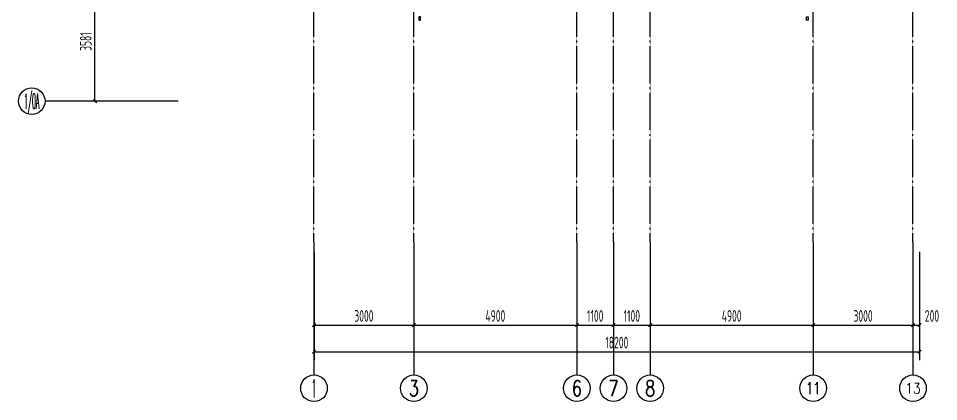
# Model space of a CAD drawing. Header units: millimetres. Extents: x -28014 to 297841, y -81741 to 47579.
# Drawn here: x 217306 to 244958, y -44170 to -32653 of the extents above; entities that cross this region are included whole.
import ezdxf
from ezdxf.enums import TextEntityAlignment as Align

# ---------------------------------------------------------------- set-up
doc = ezdxf.new("R2010")
doc.units = ezdxf.units.MM
doc.header["$MEASUREMENT"] = 0
doc.linetypes.add('DOTE', pattern=[2.42, 2, -0.2, 0.02, -0.2])
for name, color, linetype in [('A-轴网-文字', 3, 'Continuous'), ('A-轴网-轴标', 3, 'Continuous'), ('A-轴网-轴网', 1, 'DOTE'), ('AXIS_TEXT', 7, 'Continuous'), ('装饰', 152, 'Continuous')]:
    doc.layers.add(name, color=color, linetype=linetype)
doc.styles.add('_TCH_AXIS', font='ROMAND', dxfattribs={"bigfont": 'HZTXT'})
doc.styles.add('_TCH_DIM_T3', font='HZS', dxfattribs={"width": 0.7, "bigfont": 'HZTXT'})
doc.styles.add('COMPLEX', font='COMPLEX')
doc.dimstyles.new('_TCH_ARCH&&100', dxfattribs={"dimtxt": 350, "dimasz": 100, "dimexe": 250, "dimexo": 300, "dimgap": 100, "dimtad": 1, "dimdec": 0, "dimzin": 0, "dimdsep": 46, "dimtxsty": '_TCH_DIM_T3', "dimblk": 'ARCHTICK', "dimcen": 0.09, "dimclrt": 7, "dimazin": 2, "dimtfac": 1, "dimtdec": 0, "dimtix": 1, "dimtmove": 2, "dimatfit": 3, "dimfxl": 1, "dimtolj": 1, "dimtzin": 0, "dimarcsym": 0})

# ---------------------------------------------------------------- blocks, each defined once
blk = doc.blocks.new('_AXISO')
blk.add_circle((0, 0), 0.5)
at = {"layer": 'AXIS_TEXT', "style": 'COMPLEX', "width": 1.041667}
blk.add_attdef('A', text='', height=0.56, dxfattribs=at).set_placement((-0.25, -0.28), (0.25, -0.28), align=Align.FIT)
blk = doc.blocks.new('_ArchTick')
at = {"color": 0, "linetype": 'ByBlock', "const_width": 0.4}
blk.add_lwpolyline([(-0.5, -0.5), (0.5, 0.5)], dxfattribs=at)
blk = doc.blocks.new('*D253')
at = {"layer": 'A-轴网-轴标', "color": 0, "lineweight": -2, "transparency": 16777216}
for p, q in [((10092, -4589), (10092, -7780)), ((28292, -4589), (28292, -7780)), ((10092, -7530), (28292, -7530))]:
    blk.add_line(p, q, dxfattribs=at)
at = {"layer": 'Defpoints', "color": 0, "transparency": 16777216}
for p in [(10092, -4289), (28292, -4289), (28292, -7530)]:
    blk.add_point(p, dxfattribs=at)
at = {"layer": 'A-轴网-轴标', "color": 0, "lineweight": -2, "transparency": 16777216, "xscale": 100, "yscale": 100, "zscale": 100, "rotation": 180}
blk.add_blockref('_ArchTick', (10092, -7530), dxfattribs=at)
at = {"layer": 'A-轴网-轴标', "color": 0, "lineweight": -2, "transparency": 16777216, "xscale": 100, "yscale": 100, "zscale": 100}
blk.add_blockref('_ArchTick', (28292, -7530), dxfattribs=at)
at = {"layer": 'A-轴网-轴标', "color": 7, "transparency": 16777216, "insert": (19192, -7255), "char_height": 350, "attachment_point": 5, "style": '_TCH_DIM_T3'}
blk.add_mtext('\\A1;18200', dxfattribs=at)
blk = doc.blocks.new('*D254')
at = {"layer": 'A-轴网-轴标', "color": 0, "lineweight": -2, "transparency": 16777216}
for p, q in [((10092, -4530), (10092, -6980)), ((13092, -4530), (13092, -6980)), ((10092, -6730), (13092, -6730))]:
    blk.add_line(p, q, dxfattribs=at)
at = {"layer": 'Defpoints', "color": 0, "transparency": 16777216}
for p in [(10092, -4230), (13092, -4230), (13092, -6730)]:
    blk.add_point(p, dxfattribs=at)
at = {"layer": 'A-轴网-轴标', "color": 0, "lineweight": -2, "transparency": 16777216, "xscale": 100, "yscale": 100, "zscale": 100, "rotation": 180}
blk.add_blockref('_ArchTick', (10092, -6730), dxfattribs=at)
at = {"layer": 'A-轴网-轴标', "color": 0, "lineweight": -2, "transparency": 16777216, "xscale": 100, "yscale": 100, "zscale": 100}
blk.add_blockref('_ArchTick', (13092, -6730), dxfattribs=at)
at = {"layer": 'A-轴网-轴标', "color": 7, "transparency": 16777216, "insert": (11592, -6455), "char_height": 350, "attachment_point": 5, "style": '_TCH_DIM_T3'}
blk.add_mtext('\\A1;3000', dxfattribs=at)
blk = doc.blocks.new('*D255')
at = {"layer": 'A-轴网-轴标', "color": 0, "lineweight": -2, "transparency": 16777216}
for p, q in [((13092, -4530), (13092, -6980)), ((17992, -4530), (17992, -6980)), ((13092, -6730), (17992, -6730))]:
    blk.add_line(p, q, dxfattribs=at)
at = {"layer": 'Defpoints', "color": 0, "transparency": 16777216}
for p in [(13092, -4230), (17992, -4230), (17992, -6730)]:
    blk.add_point(p, dxfattribs=at)
at = {"layer": 'A-轴网-轴标', "color": 0, "lineweight": -2, "transparency": 16777216, "xscale": 100, "yscale": 100, "zscale": 100, "rotation": 180}
blk.add_blockref('_ArchTick', (13092, -6730), dxfattribs=at)
at = {"layer": 'A-轴网-轴标', "color": 0, "lineweight": -2, "transparency": 16777216, "xscale": 100, "yscale": 100, "zscale": 100}
blk.add_blockref('_ArchTick', (17992, -6730), dxfattribs=at)
at = {"layer": 'A-轴网-轴标', "color": 7, "transparency": 16777216, "insert": (15542, -6455), "char_height": 350, "attachment_point": 5, "style": '_TCH_DIM_T3'}
blk.add_mtext('\\A1;4900', dxfattribs=at)
blk = doc.blocks.new('*D256')
at = {"layer": 'A-轴网-轴标', "color": 0, "lineweight": -2, "transparency": 16777216}
for p, q in [((17992, -4530), (17992, -6980)), ((19092, -4530), (19092, -6980)), ((17992, -6730), (19092, -6730))]:
    blk.add_line(p, q, dxfattribs=at)
at = {"layer": 'Defpoints', "color": 0, "transparency": 16777216}
for p in [(17992, -4230), (19092, -4230), (19092, -6730)]:
    blk.add_point(p, dxfattribs=at)
at = {"layer": 'A-轴网-轴标', "color": 0, "lineweight": -2, "transparency": 16777216, "xscale": 100, "yscale": 100, "zscale": 100, "rotation": 180}
blk.add_blockref('_ArchTick', (17992, -6730), dxfattribs=at)
at = {"layer": 'A-轴网-轴标', "color": 0, "lineweight": -2, "transparency": 16777216, "xscale": 100, "yscale": 100, "zscale": 100}
blk.add_blockref('_ArchTick', (19092, -6730), dxfattribs=at)
at = {"layer": 'A-轴网-轴标', "color": 7, "transparency": 16777216, "insert": (18542, -6455), "char_height": 350, "attachment_point": 5, "style": '_TCH_DIM_T3'}
blk.add_mtext('\\A1;1100', dxfattribs=at)
blk = doc.blocks.new('*D257')
at = {"layer": 'A-轴网-轴标', "color": 0, "lineweight": -2, "transparency": 16777216}
for p, q in [((19092, -4530), (19092, -6980)), ((20192, -4530), (20192, -6980)), ((19092, -6730), (20192, -6730))]:
    blk.add_line(p, q, dxfattribs=at)
at = {"layer": 'Defpoints', "color": 0, "transparency": 16777216}
for p in [(19092, -4230), (20192, -4230), (20192, -6730)]:
    blk.add_point(p, dxfattribs=at)
at = {"layer": 'A-轴网-轴标', "color": 0, "lineweight": -2, "transparency": 16777216, "xscale": 100, "yscale": 100, "zscale": 100, "rotation": 180}
blk.add_blockref('_ArchTick', (19092, -6730), dxfattribs=at)
at = {"layer": 'A-轴网-轴标', "color": 0, "lineweight": -2, "transparency": 16777216, "xscale": 100, "yscale": 100, "zscale": 100}
blk.add_blockref('_ArchTick', (20192, -6730), dxfattribs=at)
at = {"layer": 'A-轴网-轴标', "color": 7, "transparency": 16777216, "insert": (19642, -6455), "char_height": 350, "attachment_point": 5, "style": '_TCH_DIM_T3'}
blk.add_mtext('\\A1;1100', dxfattribs=at)
blk = doc.blocks.new('*D258')
at = {"layer": 'A-轴网-轴标', "color": 0, "lineweight": -2, "transparency": 16777216}
for p, q in [((20192, -4530), (20192, -6980)), ((25092, -4530), (25092, -6980)), ((20192, -6730), (25092, -6730))]:
    blk.add_line(p, q, dxfattribs=at)
at = {"layer": 'Defpoints', "color": 0, "transparency": 16777216}
for p in [(20192, -4230), (25092, -4230), (25092, -6730)]:
    blk.add_point(p, dxfattribs=at)
at = {"layer": 'A-轴网-轴标', "color": 0, "lineweight": -2, "transparency": 16777216, "xscale": 100, "yscale": 100, "zscale": 100, "rotation": 180}
blk.add_blockref('_ArchTick', (20192, -6730), dxfattribs=at)
at = {"layer": 'A-轴网-轴标', "color": 0, "lineweight": -2, "transparency": 16777216, "xscale": 100, "yscale": 100, "zscale": 100}
blk.add_blockref('_ArchTick', (25092, -6730), dxfattribs=at)
at = {"layer": 'A-轴网-轴标', "color": 7, "transparency": 16777216, "insert": (22642, -6455), "char_height": 350, "attachment_point": 5, "style": '_TCH_DIM_T3'}
blk.add_mtext('\\A1;4900', dxfattribs=at)
blk = doc.blocks.new('*D259')
at = {"layer": 'A-轴网-轴标', "color": 0, "lineweight": -2, "transparency": 16777216}
for p, q in [((25092, -4530), (25092, -6980)), ((28092, -4530), (28092, -6980)), ((25092, -6730), (28092, -6730))]:
    blk.add_line(p, q, dxfattribs=at)
at = {"layer": 'Defpoints', "color": 0, "transparency": 16777216}
for p in [(25092, -4230), (28092, -4230), (28092, -6730)]:
    blk.add_point(p, dxfattribs=at)
at = {"layer": 'A-轴网-轴标', "color": 0, "lineweight": -2, "transparency": 16777216, "xscale": 100, "yscale": 100, "zscale": 100, "rotation": 180}
blk.add_blockref('_ArchTick', (25092, -6730), dxfattribs=at)
at = {"layer": 'A-轴网-轴标', "color": 0, "lineweight": -2, "transparency": 16777216, "xscale": 100, "yscale": 100, "zscale": 100}
blk.add_blockref('_ArchTick', (28092, -6730), dxfattribs=at)
at = {"layer": 'A-轴网-轴标', "color": 7, "transparency": 16777216, "insert": (26592, -6455), "char_height": 350, "attachment_point": 5, "style": '_TCH_DIM_T3'}
blk.add_mtext('\\A1;3000', dxfattribs=at)
blk = doc.blocks.new('*D260')
at = {"layer": 'A-轴网-轴标', "color": 0, "lineweight": -2, "transparency": 16777216}
for p, q in [((28092, -4530), (28092, -6980)), ((28292, -4530), (28292, -6980)), ((28092, -6730), (28292, -6730))]:
    blk.add_line(p, q, dxfattribs=at)
at = {"layer": 'Defpoints', "color": 0, "transparency": 16777216}
for p in [(28092, -4230), (28292, -4230), (28292, -6730)]:
    blk.add_point(p, dxfattribs=at)
at = {"layer": 'A-轴网-轴标', "color": 0, "lineweight": -2, "transparency": 16777216, "xscale": 100, "yscale": 100, "zscale": 100, "rotation": 180}
blk.add_blockref('_ArchTick', (28092, -6730), dxfattribs=at)
at = {"layer": 'A-轴网-轴标', "color": 0, "lineweight": -2, "transparency": 16777216, "xscale": 100, "yscale": 100, "zscale": 100}
blk.add_blockref('_ArchTick', (28292, -6730), dxfattribs=at)
at = {"layer": 'A-轴网-轴标', "color": 7, "transparency": 16777216, "insert": (28662, -6455), "char_height": 350, "attachment_point": 5, "style": '_TCH_DIM_T3'}
blk.add_mtext('\\A1;200', dxfattribs=at)
blk = doc.blocks.new('*D281')
at = {"layer": 'A-轴网-轴标', "color": 0, "lineweight": -2, "transparency": 16777216}
for p, q in [((5709, 3581), (3259, 3581)), ((3509, 0), (3509, 3581)), ((5709, 0), (3259, 0))]:
    blk.add_line(p, q, dxfattribs=at)
at = {"layer": 'Defpoints', "color": 0, "transparency": 16777216}
for p in [(3509, 3581), (6009, 3581), (6009, 0)]:
    blk.add_point(p, dxfattribs=at)
at = {"layer": 'A-轴网-轴标', "color": 0, "lineweight": -2, "transparency": 16777216, "xscale": 100, "yscale": 100, "zscale": 100}
for p, rotation in [((3509, 3581), 90), ((3509, 0), 270)]:
    blk.add_blockref('_ArchTick', p, dxfattribs=dict(at, rotation=rotation))
at = {"layer": 'A-轴网-轴标', "color": 7, "transparency": 16777216, "insert": (3234, 1790), "char_height": 350, "attachment_point": 5, "rotation": 90, "style": '_TCH_DIM_T3'}
blk.add_mtext('\\A1;3581', dxfattribs=at)
blk = doc.blocks.new('dfgfthy')
at = {"layer": 'A-轴网-轴标'}
for p, q in [((6009.1, 0), (2009.1, 0)), ((10091.9, -4229.9), (10091.9, -8229.9)), ((13091.9, -4229.9), (13091.9, -8229.9)), ((17991.9, -4229.9), (17991.9, -8229.9)), ((19091.9, -4229.9), (19091.9, -8229.9)), ((20191.9, -4229.9), (20191.9, -8229.9)), ((25091.9, -4229.9), (25091.9, -8229.9)), ((28091.9, -4229.9), (28091.9, -8229.9))]:
    blk.add_line(p, q, dxfattribs=at)
at = {"layer": 'A-轴网-轴网'}
for p, q in [((10091.9, -4229.9), (10091.9, 20677)), ((28091.9, -4229.9), (28091.9, 20677)), ((13091.9, -4229.9), (13091.9, 9855.1)), ((17991.9, -4229.9), (17991.9, 9855.1)), ((19091.9, -4229.9), (19091.9, 9855.1)), ((20191.9, -4229.9), (20191.9, 9855.1)), ((25091.9, -4229.9), (25091.9, 9855.1))]:
    blk.add_line(p, q, dxfattribs=at)
at = {"layer": 'A-轴网-轴标'}
ref = blk.add_blockref('_AXISO', (1609.1, 0), dxfattribs=dict(at, xscale=800, yscale=800, zscale=800))
ref.add_attrib('A', '1/0A', dxfattribs={"layer": 'A-轴网-文字', "height": 452.55, "style": '_TCH_AXIS', "width": 0.259259}).set_placement((1382.8, -226.3), (1835.4, -226.3), align=Align.FIT)
ref = blk.add_blockref('_AXISO', (10091.9, -8629.9), dxfattribs=dict(at, xscale=800, yscale=800, zscale=800))
ref.add_attrib('A', '1', dxfattribs={"layer": 'A-轴网-文字', "height": 544.8, "style": '_TCH_AXIS', "width": 0.454545}).set_placement((10027.1, -8902.2), (10156.8, -8902.2), align=Align.FIT)
ref = blk.add_blockref('_AXISO', (13091.9, -8629.9), dxfattribs=dict(at, xscale=800, yscale=800, zscale=800))
ref.add_attrib('A', '3', dxfattribs={"layer": 'A-轴网-文字', "height": 465.9, "style": '_TCH_AXIS', "width": 0.823529}).set_placement((12936.6, -8862.8), (13247.3, -8862.8), align=Align.FIT)
ref = blk.add_blockref('_AXISO', (17991.9, -8629.9), dxfattribs=dict(at, xscale=800, yscale=800, zscale=800))
ref.add_attrib('A', '6', dxfattribs={"layer": 'A-轴网-文字', "height": 476.1, "style": '_TCH_AXIS', "width": 0.764706}).set_placement((17844.6, -8867.9), (18139.3, -8867.9), align=Align.FIT)
ref = blk.add_blockref('_AXISO', (19091.9, -8629.9), dxfattribs=dict(at, xscale=800, yscale=800, zscale=800))
ref.add_attrib('A', '7', dxfattribs={"layer": 'A-轴网-文字', "height": 465.9, "style": '_TCH_AXIS', "width": 0.823529}).set_placement((18936.6, -8862.8), (19247.3, -8862.8), align=Align.FIT)
ref = blk.add_blockref('_AXISO', (20191.9, -8629.9), dxfattribs=dict(at, xscale=800, yscale=800, zscale=800))
ref.add_attrib('A', '8', dxfattribs={"layer": 'A-轴网-文字', "height": 465.9, "style": '_TCH_AXIS', "width": 0.823529}).set_placement((20036.6, -8862.8), (20347.3, -8862.8), align=Align.FIT)
ref = blk.add_blockref('_AXISO', (25091.9, -8629.9), dxfattribs=dict(at, xscale=800, yscale=800, zscale=800))
ref.add_attrib('A', '11', dxfattribs={"layer": 'A-轴网-文字', "height": 360.19, "style": '_TCH_AXIS', "width": 0.806452}).set_placement((24877.5, -8809.9), (25306.3, -8809.9), align=Align.FIT)
ref = blk.add_blockref('_AXISO', (28091.9, -8629.9), dxfattribs=dict(at, xscale=800, yscale=800, zscale=800))
ref.add_attrib('A', '13', dxfattribs={"layer": 'A-轴网-文字', "height": 314.07, "style": '_TCH_AXIS', "width": 0.837838}).set_placement((27860.1, -8786.9), (28323.8, -8786.9), align=Align.FIT)
for p1, p2, distance, picture, middle in [((6009.1, 0), (6009.1, 3580.6), 2500, '*D281', (3234.1, 1790.3)), ((10091.9, -4229.9), (13091.9, -4229.9), -2500, '*D254', (11591.9, -6454.9)), ((10091.9, -4289.5), (28291.9, -4289.5), -3240.4, '*D253', (19191.9, -7254.9)), ((13091.9, -4229.9), (17991.9, -4229.9), -2500, '*D255', (15541.9, -6454.9)), ((17991.9, -4229.9), (19091.9, -4229.9), -2500, '*D256', (18541.9, -6454.9)), ((19091.9, -4229.9), (20191.9, -4229.9), -2500, '*D257', (19641.9, -6454.9)), ((20191.9, -4229.9), (25091.9, -4229.9), -2500, '*D258', (22641.9, -6454.9)), ((25091.9, -4229.9), (28091.9, -4229.9), -2500, '*D259', (26591.9, -6454.9))]:
    dim = blk.add_aligned_dim(p1=p1, p2=p2, distance=distance, dimstyle='_TCH_ARCH&&100', dxfattribs=at)
    dim.commit()
    dim.dimension.update_dxf_attribs({"geometry": picture, "text_midpoint": middle})
dim = blk.add_linear_dim(base=(28291.9, -6729.9), p1=(28091.9, -4229.9), p2=(28291.9, -4229.9), angle=0, dimstyle='_TCH_ARCH&&100', dxfattribs=at)
dim.commit()
dim.dimension.update_dxf_attribs({"geometry": '*D260', "text_midpoint": (28661.9, -6454.9), "dimtype": 129})

msp = doc.modelspace()

# ---------------------------------------------------------------- linework, layer by layer
at = {"layer": '装饰'}
for points in [[(229339.033, -32709.028), (229389.033, -32709.028), (229389.033, -32609.028), (229339.033, -32609.028)], [(241039.034, -32709.028), (240989.034, -32709.028), (240989.034, -32609.028), (241039.034, -32609.028)]]:
    msp.add_lwpolyline(points, close=True, dxfattribs=at)

# ---------------------------------------------------------------- block references
msp.add_blockref('dfgfthy', (216097.097, -35139.657))

doc.saveas('drawing.dxf')
